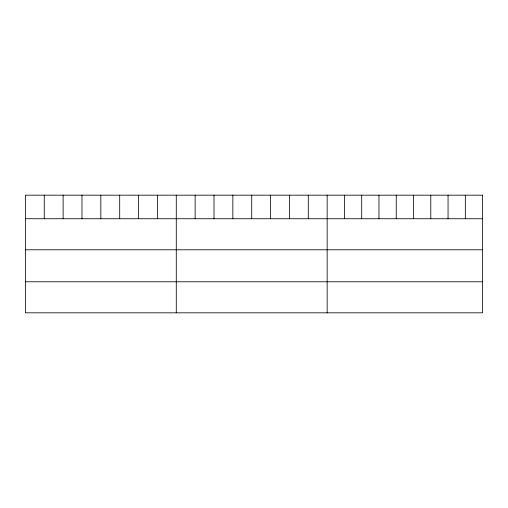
<?xml version="1.0" encoding="UTF-8"?>
<svg xmlns="http://www.w3.org/2000/svg" width="508" height="508" viewBox="0 0 508 508"><rect width="100%" height="100%" fill="white"/><g stroke="black" fill="none" stroke-linecap="round" stroke-linejoin="round"><path stroke-width="0.76" d="M25.4 218.732L482.6 218.732M25.4 249.784L482.6 249.784M25.4 281.775L482.6 281.775M465.328 195.174L465.328 218.732M448.056 195.174L448.056 218.732M430.784 195.174L430.784 218.732M413.512 195.174L413.512 218.732M396.24 195.174L396.24 218.732M378.968 195.174L378.968 218.732M361.696 195.174L361.696 218.732M344.424 195.174L344.424 218.732M327.152 195.174L327.152 312.826M308.293 195.174L308.293 218.732M289.433 195.174L289.433 218.732M270.574 195.174L270.574 218.732M251.714 195.174L251.714 218.732M232.855 195.174L232.855 218.732M213.995 195.174L213.995 218.732M195.136 195.174L195.136 218.732M176.276 195.174L176.276 312.826M157.417 195.174L157.417 218.732M138.557 195.174L138.557 218.732M119.698 195.174L119.698 218.732M100.838 195.174L100.838 218.732M81.978 195.174L81.978 218.732M63.119 195.174L63.119 218.732M44.26 195.174L44.26 218.732M482.6 195.174L25.4 195.174L25.4 312.826L482.6 312.826L482.6 195.174"/></g></svg>
